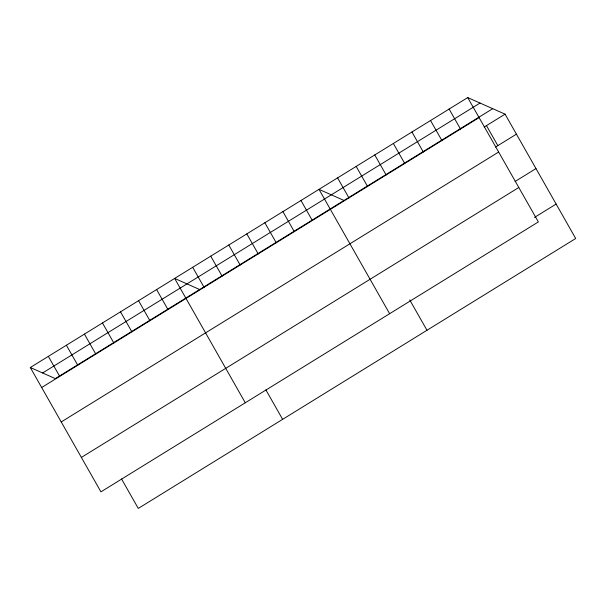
<?xml version="1.0" encoding="UTF-8"?>
<svg xmlns="http://www.w3.org/2000/svg" width="606" height="606" viewBox="0 0 606 606"><rect width="100%" height="100%" fill="white"/><g stroke="black" fill="none" stroke-linecap="round" stroke-linejoin="round"><path stroke-width="0.91" d="M467.718 97.581L538.363 221.925L100.937 491.852L30.3 367.501L467.718 97.581L505.063 114.148L575.7 238.499L138.282 508.419L121.511 478.907M42.625 372.97L480.043 103.05M492.739 108.679L55.32 378.606L30.3 367.501M41.67 387.514L479.088 117.587M484.149 127.055L505.063 114.148M495.511 147.069L516.426 134.161M61.229 421.943L498.647 152.023M515.07 181.497L535.984 168.589M81.378 457.416L518.804 187.496M534.454 217.448L556.141 204.063M344.019 200.457L318.998 189.352L389.635 313.703M199.669 289.532L174.649 278.427L245.286 402.778M486.466 125.624L497.837 145.629M449.129 109.05L460.499 129.063M430.54 120.526L441.91 140.531M411.951 131.994L423.314 152.008M393.362 143.463L404.725 163.476M374.766 154.939L386.136 174.945M356.176 166.408L367.547 186.421M409.747 299.94L426.98 330.27M337.587 177.884L348.958 197.889M300.955 200.488L312.325 220.501M282.911 211.623L294.281 231.628M264.867 222.758L276.238 242.764M246.824 233.893L258.194 253.899M228.78 245.021L240.15 265.034M210.736 256.156L222.107 276.169M265.86 389.832L282.631 419.344M192.693 267.291L204.063 287.305M156.606 289.562L167.976 309.575M138.562 300.697L149.932 320.703M120.518 311.832L131.888 331.838M102.475 322.968L113.845 342.973M84.431 334.095L95.801 354.109M66.387 345.231L77.757 365.244M48.344 356.366L59.714 376.379"/></g></svg>
